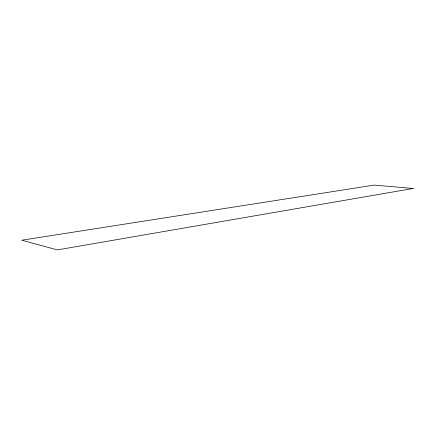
<?xml version="1.0" encoding="UTF-8"?>
<svg xmlns="http://www.w3.org/2000/svg" width="435" height="435" viewBox="0 0 435 435"><rect width="100%" height="100%" fill="white"/><g stroke="black" fill="none" stroke-linecap="round" stroke-linejoin="round"><path stroke-width="0.65" d="M413.25 188.458L57.366 249.897L21.75 240.212L374.16 185.103L413.25 188.458"/></g></svg>
